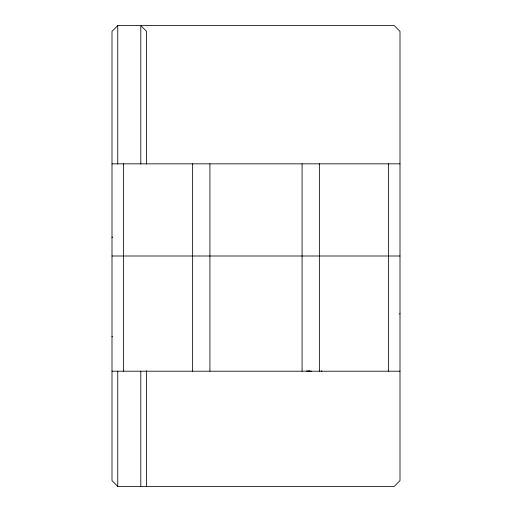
<?xml version="1.0" encoding="UTF-8"?>
<svg xmlns="http://www.w3.org/2000/svg" width="512" height="512" viewBox="0 0 512 512"><rect width="100%" height="100%" fill="white"/><g stroke="black" fill="none" stroke-linecap="round" stroke-linejoin="round"><path stroke-width="0.77" d="M112 237.69L112.384 236.992M117.76 25.6L112 31.36L112 480.64L117.76 486.4L394.24 486.4L400 480.64L400 31.36L394.24 25.6L117.76 25.6L117.76 164M399.616 313.984L400 313.6M311.411 371.2L306.528 370.976M112 163.84L400 163.84M112 256L400 256M112 371.2L400 371.2M321.126 370.938L321.952 371.2M309.165 370.938L309.862 371.2M112 336.397L112.384 336.794M388.48 163.84L388.48 371.2M319.36 163.84L319.36 371.2M302.08 163.84L302.08 371.2M209.92 163.84L209.92 371.2M192.64 163.84L192.64 371.2M146.56 164.115L146.56 31.36L140.8 25.6L140.8 164M146.56 370.707L146.56 486.4M140.8 371.2L140.8 486.4M123.52 163.84L123.52 371.2M117.76 371.2L117.76 486.4"/></g></svg>
